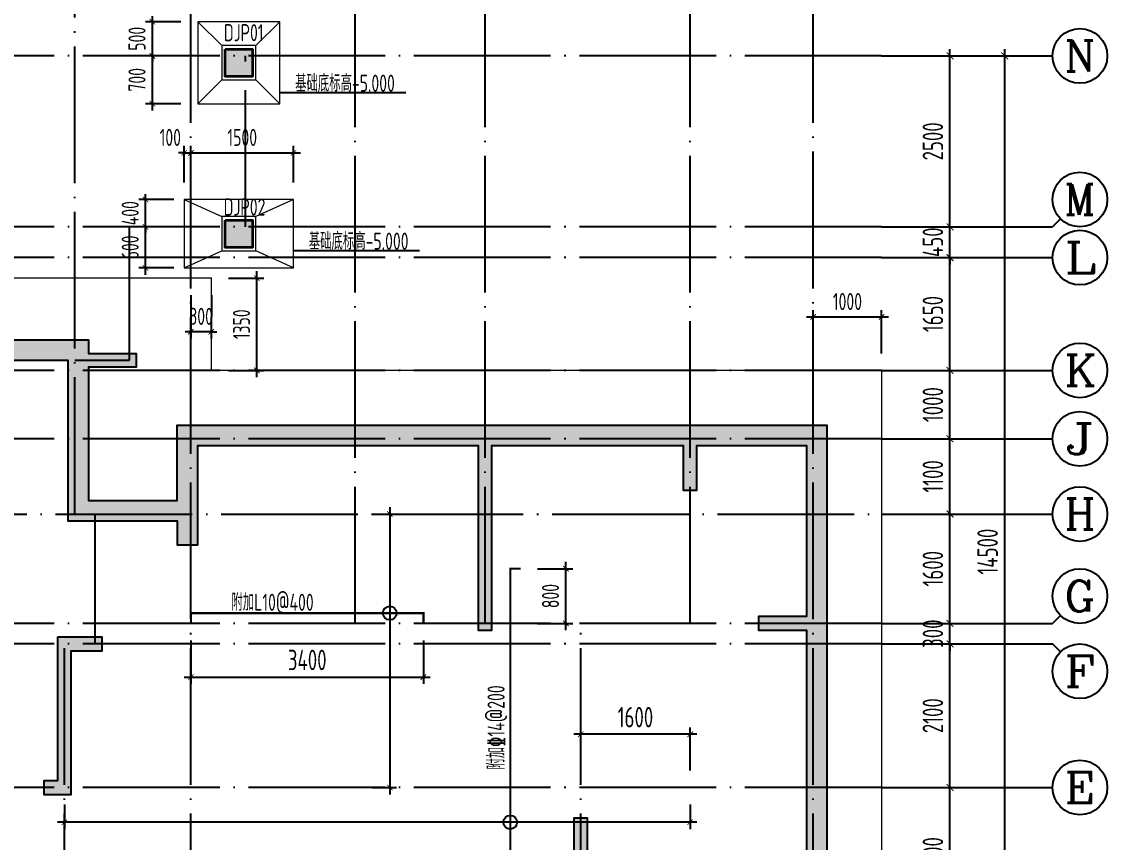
# Model space of a CAD drawing. Extents: x 826826 to 1642106, y -156213 to 399140.
# Drawn here: x 1107100 to 1122975, y 331427 to 343429 of the extents above; entities that cross this region are included whole.
import ezdxf
from ezdxf.enums import TextEntityAlignment as Align

# ---------------------------------------------------------------- set-up
doc = ezdxf.new("R2010")
doc.units = 0
doc.header["$LTSCALE"] = 1000
doc.linetypes.add('DOTE', pattern=[2.42, 2, -0.2, 0.02, -0.2])
doc.layers.get('0').update_dxf_attribs({"linetype": 'CONTINUOUS'})
doc.layers.get('DEFPOINTS').update_dxf_attribs({"linetype": 'CONTINUOUS'})
for name, color, linetype in [('A-AXIS', 1, 'CONTINUOUS'), ('A-DOTE', 10, 'DOTE'), ('AXIS_TEXT', 4, 'CONTINUOUS'), ('DIM_ELEV', 3, 'CONTINUOUS'), ('S-B板配筋', 6, 'CONTINUOUS'), ('S-B板配筋号', 7, 'CONTINUOUS'), ('S-J基础底板', 5, 'CONTINUOUS'), ('S-J基础底板标注', 3, 'CONTINUOUS'), ('S-Q墙填充', 252, 'CONTINUOUS'), ('S-Q墙实线', 6, 'CONTINUOUS'), ('S-Y一般标注', 3, 'CONTINUOUS'), ('S-Z柱填充', 252, 'CONTINUOUS'), ('S-Z柱实线', 6, 'CONTINUOUS'), ('独立基础', 2, 'CONTINUOUS')]:
    doc.layers.add(name, color=color, linetype=linetype)
doc.layers.add('独基集中标注', color=7, linetype='CONTINUOUS', lineweight=18)
doc.styles.add('_TCH_AXIS', font='COMPLEX', dxfattribs={"bigfont": 'GBCBIG'})
doc.styles.add('COMPLEX', font='COMPLEX')
doc.styles.add('TSSD_DIMENSION', font='Tssdeng.shx', dxfattribs={"width": 0.7, "bigfont": 'tssdchn.shx'})
doc.styles.add('TSSD_REIN', font='tssdeng.shx', dxfattribs={"width": 0.7, "height": 300, "bigfont": 'tssdchn.shx'})
doc.styles.add('样式 1', font='yjkeng.shx', dxfattribs={"width": 0.7, "height": 250, "bigfont": 'yjkchn.shx'})
doc.dimstyles.new('TSSD_100_100$0', dxfattribs={"dimtxt": 300, "dimasz": 80, "dimexe": 100, "dimexo": 250, "dimgap": 100, "dimtad": 1, "dimdec": 0, "dimzin": 0, "dimdsep": 46, "dimtxsty": 'TSSD_DIMENSION', "dimblk": 'ARCHTICK', "dimcen": 0, "dimdle": 100, "dimclrd": 3, "dimclre": 3, "dimclrt": 7, "dimadec": 0, "dimazin": 0, "dimtfac": 1, "dimtdec": 0, "dimtix": 1, "dimtmove": 2, "dimatfit": 3, "dimldrblk": 'ARCHTICK', "dimfxl": 0, "dimtolj": 1, "dimtzin": 0, "dimarcsym": 0})

# ---------------------------------------------------------------- blocks, each defined once
blk = doc.blocks.new('_ArchTick')
at = {"color": 0, "linetype": 'ByBlock', "const_width": 0.15}
blk.add_lwpolyline([(-0.5, -0.5), (0.5, 0.5)], dxfattribs=at)
blk = doc.blocks.new('*D86')
at = {"layer": 'DEFPOINTS', "color": 0}
for p in [(790521, 338082), (791521, 338082), (790521, 336082)]:
    blk.add_point(p, dxfattribs=at)
at = {"layer": 'S-Y一般标注', "color": 0, "lineweight": -2}
for p, q in [((791521, 335982), (791521, 338182)), ((790771, 338082), (791621, 338082)), ((790771, 336082), (791621, 336082))]:
    blk.add_line(p, q, dxfattribs=at)
at = {"layer": 'S-Y一般标注', "color": 0, "lineweight": -2, "xscale": 100, "yscale": 100, "zscale": 100}
for p, rotation in [((791521, 338082), 90), ((791521, 336082), 270)]:
    blk.add_blockref('_ArchTick', p, dxfattribs=dict(at, rotation=rotation))
at = {"layer": 'S-Y一般标注', "color": 7, "insert": (791271, 337082), "char_height": 300, "attachment_point": 5, "rotation": 90, "style": 'TSSD_DIMENSION'}
blk.add_mtext('\\A1;2000', dxfattribs=at)
blk = doc.blocks.new('*D87')
at = {"layer": 'DEFPOINTS', "color": 0}
for p in [(790521, 340182), (791521, 340182), (790521, 338082)]:
    blk.add_point(p, dxfattribs=at)
at = {"layer": 'S-Y一般标注', "color": 0, "lineweight": -2}
for p, q in [((791521, 337982), (791521, 340282)), ((790771, 340182), (791621, 340182)), ((790771, 338082), (791621, 338082))]:
    blk.add_line(p, q, dxfattribs=at)
at = {"layer": 'S-Y一般标注', "color": 0, "lineweight": -2, "xscale": 100, "yscale": 100, "zscale": 100}
for p, rotation in [((791521, 340182), 90), ((791521, 338082), 270)]:
    blk.add_blockref('_ArchTick', p, dxfattribs=dict(at, rotation=rotation))
at = {"layer": 'S-Y一般标注', "color": 7, "insert": (791271, 339132), "char_height": 300, "attachment_point": 5, "rotation": 90, "style": 'TSSD_DIMENSION'}
blk.add_mtext('\\A1;2100', dxfattribs=at)
blk = doc.blocks.new('*D88')
at = {"layer": 'DEFPOINTS', "color": 0}
for p in [(790521, 340482), (791521, 340482), (790521, 340182)]:
    blk.add_point(p, dxfattribs=at)
at = {"layer": 'S-Y一般标注', "color": 0, "lineweight": -2}
for p, q in [((791521, 340482), (791521, 340582)), ((790771, 340482), (791621, 340482)), ((791521, 340182), (791521, 340482)), ((790771, 340182), (791621, 340182)), ((791521, 340182), (791521, 340082))]:
    blk.add_line(p, q, dxfattribs=at)
at = {"layer": 'S-Y一般标注', "color": 0, "lineweight": -2, "xscale": 100, "yscale": 100, "zscale": 100}
for p, rotation in [((791521, 340482), 270), ((791521, 340182), 90)]:
    blk.add_blockref('_ArchTick', p, dxfattribs=dict(at, rotation=rotation))
at = {"layer": 'S-Y一般标注', "color": 7, "insert": (791271, 340332), "char_height": 300, "attachment_point": 5, "rotation": 90, "style": 'TSSD_DIMENSION'}
blk.add_mtext('\\A1;300', dxfattribs=at)
blk = doc.blocks.new('*D89')
at = {"layer": 'DEFPOINTS', "color": 0}
for p in [(790521, 342082), (791521, 342082), (790521, 340482)]:
    blk.add_point(p, dxfattribs=at)
at = {"layer": 'S-Y一般标注', "color": 0, "lineweight": -2}
for p, q in [((791521, 340382), (791521, 342182)), ((790771, 342082), (791621, 342082)), ((790771, 340482), (791621, 340482))]:
    blk.add_line(p, q, dxfattribs=at)
at = {"layer": 'S-Y一般标注', "color": 0, "lineweight": -2, "xscale": 100, "yscale": 100, "zscale": 100}
for p, rotation in [((791521, 342082), 90), ((791521, 340482), 270)]:
    blk.add_blockref('_ArchTick', p, dxfattribs=dict(at, rotation=rotation))
at = {"layer": 'S-Y一般标注', "color": 7, "insert": (791271, 341282), "char_height": 300, "attachment_point": 5, "rotation": 90, "style": 'TSSD_DIMENSION'}
blk.add_mtext('\\A1;1600', dxfattribs=at)
blk = doc.blocks.new('*D90')
at = {"layer": 'DEFPOINTS', "color": 0}
for p in [(790521, 343182), (791521, 343182), (790521, 342082)]:
    blk.add_point(p, dxfattribs=at)
at = {"layer": 'S-Y一般标注', "color": 0, "lineweight": -2}
for p, q in [((791521, 341982), (791521, 343282)), ((790771, 343182), (791621, 343182)), ((790771, 342082), (791621, 342082))]:
    blk.add_line(p, q, dxfattribs=at)
at = {"layer": 'S-Y一般标注', "color": 0, "lineweight": -2, "xscale": 100, "yscale": 100, "zscale": 100}
for p, rotation in [((791521, 343182), 90), ((791521, 342082), 270)]:
    blk.add_blockref('_ArchTick', p, dxfattribs=dict(at, rotation=rotation))
at = {"layer": 'S-Y一般标注', "color": 7, "insert": (791271, 342632), "char_height": 300, "attachment_point": 5, "rotation": 90, "style": 'TSSD_DIMENSION'}
blk.add_mtext('\\A1;1100', dxfattribs=at)
blk = doc.blocks.new('*D91')
at = {"layer": 'DEFPOINTS', "color": 0}
for p in [(790521, 344182), (791521, 344182), (790521, 343182)]:
    blk.add_point(p, dxfattribs=at)
at = {"layer": 'S-Y一般标注', "color": 0, "lineweight": -2}
for p, q in [((790771, 344182), (791621, 344182)), ((791521, 343082), (791521, 344282)), ((790771, 343182), (791621, 343182))]:
    blk.add_line(p, q, dxfattribs=at)
at = {"layer": 'S-Y一般标注', "color": 0, "lineweight": -2, "xscale": 100, "yscale": 100, "zscale": 100}
for p, rotation in [((791521, 344182), 90), ((791521, 343182), 270)]:
    blk.add_blockref('_ArchTick', p, dxfattribs=dict(at, rotation=rotation))
at = {"layer": 'S-Y一般标注', "color": 7, "insert": (791271, 343682), "char_height": 300, "attachment_point": 5, "rotation": 90, "style": 'TSSD_DIMENSION'}
blk.add_mtext('\\A1;1000', dxfattribs=at)
blk = doc.blocks.new('*D92')
at = {"layer": 'DEFPOINTS', "color": 0}
for p in [(790521, 345832), (791521, 345832), (790521, 344182)]:
    blk.add_point(p, dxfattribs=at)
at = {"layer": 'S-Y一般标注', "color": 0, "lineweight": -2}
for p, q in [((791521, 344082), (791521, 345932)), ((790771, 345832), (791621, 345832)), ((790771, 344182), (791621, 344182))]:
    blk.add_line(p, q, dxfattribs=at)
at = {"layer": 'S-Y一般标注', "color": 0, "lineweight": -2, "xscale": 100, "yscale": 100, "zscale": 100}
for p, rotation in [((791521, 345832), 90), ((791521, 344182), 270)]:
    blk.add_blockref('_ArchTick', p, dxfattribs=dict(at, rotation=rotation))
at = {"layer": 'S-Y一般标注', "color": 7, "insert": (791271, 345007), "char_height": 300, "attachment_point": 5, "rotation": 90, "style": 'TSSD_DIMENSION'}
blk.add_mtext('\\A1;1650', dxfattribs=at)
blk = doc.blocks.new('*D93')
at = {"layer": 'DEFPOINTS', "color": 0}
for p in [(790521, 346282), (791521, 346282), (790521, 345832)]:
    blk.add_point(p, dxfattribs=at)
at = {"layer": 'S-Y一般标注', "color": 0, "lineweight": -2}
for p, q in [((790771, 346282), (791621, 346282)), ((791521, 346282), (791521, 346382)), ((791521, 345832), (791521, 346282)), ((790771, 345832), (791621, 345832)), ((791521, 345832), (791521, 345732))]:
    blk.add_line(p, q, dxfattribs=at)
at = {"layer": 'S-Y一般标注', "color": 0, "lineweight": -2, "xscale": 100, "yscale": 100, "zscale": 100}
for p, rotation in [((791521, 346282), 270), ((791521, 345832), 90)]:
    blk.add_blockref('_ArchTick', p, dxfattribs=dict(at, rotation=rotation))
at = {"layer": 'S-Y一般标注', "color": 7, "insert": (791271, 346057), "char_height": 300, "attachment_point": 5, "rotation": 90, "style": 'TSSD_DIMENSION'}
blk.add_mtext('\\A1;450', dxfattribs=at)
blk = doc.blocks.new('*D94')
at = {"layer": 'DEFPOINTS', "color": 0}
for p in [(790521, 348782), (791521, 348782), (790521, 346282)]:
    blk.add_point(p, dxfattribs=at)
at = {"layer": 'S-Y一般标注', "color": 0, "lineweight": -2}
for p, q in [((790771, 348782), (791621, 348782)), ((791521, 346182), (791521, 348882)), ((790771, 346282), (791621, 346282))]:
    blk.add_line(p, q, dxfattribs=at)
at = {"layer": 'S-Y一般标注', "color": 0, "lineweight": -2, "xscale": 100, "yscale": 100, "zscale": 100}
for p, rotation in [((791521, 348782), 90), ((791521, 346282), 270)]:
    blk.add_blockref('_ArchTick', p, dxfattribs=dict(at, rotation=rotation))
at = {"layer": 'S-Y一般标注', "color": 7, "insert": (791271, 347532), "char_height": 300, "attachment_point": 5, "rotation": 90, "style": 'TSSD_DIMENSION'}
blk.add_mtext('\\A1;2500', dxfattribs=at)
blk = doc.blocks.new('*D95')
at = {"layer": 'DEFPOINTS', "color": 0}
for p in [(790521, 348782), (792321, 348782), (790521, 334282)]:
    blk.add_point(p, dxfattribs=at)
at = {"layer": 'S-Y一般标注', "color": 0, "lineweight": -2}
for p, q in [((790771, 348782), (792421, 348782)), ((792321, 334182), (792321, 348882)), ((790771, 334282), (792421, 334282))]:
    blk.add_line(p, q, dxfattribs=at)
at = {"layer": 'S-Y一般标注', "color": 0, "lineweight": -2, "xscale": 100, "yscale": 100, "zscale": 100}
for p, rotation in [((792321, 348782), 90), ((792321, 334282), 270)]:
    blk.add_blockref('_ArchTick', p, dxfattribs=dict(at, rotation=rotation))
at = {"layer": 'S-Y一般标注', "color": 7, "insert": (792071, 341532), "char_height": 300, "attachment_point": 5, "rotation": 90, "style": 'TSSD_DIMENSION'}
blk.add_mtext('\\A1;14500', dxfattribs=at)
blk = doc.blocks.new('_AXISO')
blk.add_circle((0, 0), 0.5)
at = {"layer": 'AXIS_TEXT', "style": 'COMPLEX', "width": 1.041667}
blk.add_attdef('A', text='', height=0.56, dxfattribs=at).set_placement((-0.25, -0.28), (0.25, -0.28), align=Align.FIT)
blk = doc.blocks.new('*D983')
at = {"layer": 'DEFPOINTS', "color": 0}
for p in [(1109011, 342929), (1109675, 342929), (1109675, 342229)]:
    blk.add_point(p, dxfattribs=at)
at = {"layer": 'S-J基础底板标注', "color": 3, "lineweight": -2}
for p, q in [((1109425, 342929), (1108911, 342929)), ((1109011, 342129), (1109011, 343029)), ((1109425, 342229), (1108911, 342229))]:
    blk.add_line(p, q, dxfattribs=at)
at = {"layer": 'S-J基础底板标注', "color": 3, "lineweight": -2, "xscale": 80, "yscale": 80, "zscale": 80}
for p, rotation in [((1109011, 342929), 90), ((1109011, 342229), 270)]:
    blk.add_blockref('_ArchTick', p, dxfattribs=dict(at, rotation=rotation))
at = {"layer": 'S-J基础底板标注', "color": 7, "insert": (1108786, 342579), "char_height": 250, "attachment_point": 5, "rotation": 90, "style": 'TSSD_DIMENSION'}
blk.add_mtext('\\A1;700', dxfattribs=at)
blk = doc.blocks.new('*D989')
at = {"layer": 'DEFPOINTS', "color": 0}
for p in [(1109011, 343429), (1109675, 343429), (1109675, 342929)]:
    blk.add_point(p, dxfattribs=at)
at = {"layer": 'S-J基础底板标注', "color": 3, "lineweight": -2}
for p, q in [((1109425, 343429), (1108911, 343429)), ((1109011, 343429), (1109011, 343509)), ((1109011, 342929), (1109011, 343429)), ((1109425, 342929), (1108911, 342929)), ((1109011, 342929), (1109011, 342849))]:
    blk.add_line(p, q, dxfattribs=at)
at = {"layer": 'S-J基础底板标注', "color": 3, "lineweight": -2, "xscale": 80, "yscale": 80, "zscale": 80}
for p, rotation in [((1109011, 343429), 270), ((1109011, 342929), 90)]:
    blk.add_blockref('_ArchTick', p, dxfattribs=dict(at, rotation=rotation))
at = {"layer": 'S-J基础底板标注', "color": 7, "insert": (1108786, 343179), "char_height": 250, "attachment_point": 5, "rotation": 90, "style": 'TSSD_DIMENSION'}
blk.add_mtext('\\A1;500', dxfattribs=at)
blk = doc.blocks.new('*D992')
at = {"layer": 'DEFPOINTS', "color": 0}
for p in [(1110875, 344212), (1109675, 343429), (1110875, 343429)]:
    blk.add_point(p, dxfattribs=at)
at = {"layer": 'S-J基础底板标注', "color": 3, "lineweight": -2}
for p, q in [((1109575, 344212), (1110975, 344212)), ((1109675, 343679), (1109675, 344312)), ((1110875, 343679), (1110875, 344312))]:
    blk.add_line(p, q, dxfattribs=at)
at = {"layer": 'S-J基础底板标注', "color": 3, "lineweight": -2, "xscale": 80, "yscale": 80, "zscale": 80}
for p, rotation in [((1109675, 344212), 179.9998922941478), ((1110875, 344212), 359.9998922941478)]:
    blk.add_blockref('_ArchTick', p, dxfattribs=dict(at, rotation=rotation))
at = {"layer": 'S-J基础底板标注', "color": 7, "insert": (1110275, 344437), "char_height": 250, "attachment_point": 5, "rotation": 359.9999, "style": 'TSSD_DIMENSION'}
blk.add_mtext('\\A1;1200', dxfattribs=at)
blk = doc.blocks.new('*D1022')
at = {"layer": 'DEFPOINTS', "color": 0}
for p in [(1108911, 340828), (1109575, 340828), (1109575, 340428)]:
    blk.add_point(p, dxfattribs=at)
at = {"layer": 'S-J基础底板标注', "color": 3, "lineweight": -2}
for p, q in [((1108911, 340828), (1108911, 340908)), ((1109325, 340828), (1108811, 340828)), ((1108911, 340428), (1108911, 340828)), ((1109325, 340428), (1108811, 340428)), ((1108911, 340428), (1108911, 340348))]:
    blk.add_line(p, q, dxfattribs=at)
at = {"layer": 'S-J基础底板标注', "color": 3, "lineweight": -2, "xscale": 80, "yscale": 80, "zscale": 80}
for p, rotation in [((1108911, 340828), 270), ((1108911, 340428), 90)]:
    blk.add_blockref('_ArchTick', p, dxfattribs=dict(at, rotation=rotation))
at = {"layer": 'S-J基础底板标注', "color": 7, "insert": (1108686, 340628), "char_height": 250, "attachment_point": 5, "rotation": 90, "style": 'TSSD_DIMENSION'}
blk.add_mtext('\\A1;400', dxfattribs=at)
blk = doc.blocks.new('*D1023')
at = {"layer": 'DEFPOINTS', "color": 0}
for p in [(1109575, 341511), (1109475, 340828), (1109575, 340828)]:
    blk.add_point(p, dxfattribs=at)
at = {"layer": 'S-J基础底板标注', "color": 3, "lineweight": -2}
for p, q in [((1109475, 341511), (1109395, 341511)), ((1109475, 341078), (1109475, 341611)), ((1109475, 341511), (1109575, 341511)), ((1109575, 341078), (1109575, 341611)), ((1109575, 341511), (1109655, 341511))]:
    blk.add_line(p, q, dxfattribs=at)
at = {"layer": 'S-J基础底板标注', "color": 3, "lineweight": -2, "xscale": 80, "yscale": 80, "zscale": 80}
blk.add_blockref('_ArchTick', (1109475, 341511), dxfattribs=at)
at = {"layer": 'S-J基础底板标注', "color": 3, "lineweight": -2, "xscale": 80, "yscale": 80, "zscale": 80, "rotation": 180}
blk.add_blockref('_ArchTick', (1109575, 341511), dxfattribs=at)
at = {"layer": 'S-J基础底板标注', "color": 7, "insert": (1109273, 341736), "char_height": 250, "attachment_point": 5, "style": 'TSSD_DIMENSION'}
blk.add_mtext('\\A1;100', dxfattribs=at)
blk = doc.blocks.new('*D1024')
at = {"layer": 'DEFPOINTS', "color": 0}
for p in [(1108911, 340428), (1109575, 340428), (1109575, 339828)]:
    blk.add_point(p, dxfattribs=at)
at = {"layer": 'S-J基础底板标注', "color": 3, "lineweight": -2}
for p, q in [((1108911, 339728), (1108911, 340528)), ((1109325, 340428), (1108811, 340428)), ((1109325, 339828), (1108811, 339828))]:
    blk.add_line(p, q, dxfattribs=at)
at = {"layer": 'S-J基础底板标注', "color": 3, "lineweight": -2, "xscale": 80, "yscale": 80, "zscale": 80}
for p, rotation in [((1108911, 340428), 90), ((1108911, 339828), 270)]:
    blk.add_blockref('_ArchTick', p, dxfattribs=dict(at, rotation=rotation))
at = {"layer": 'S-J基础底板标注', "color": 7, "insert": (1108686, 340128), "char_height": 250, "attachment_point": 5, "rotation": 90, "style": 'TSSD_DIMENSION'}
blk.add_mtext('\\A1;600', dxfattribs=at)
blk = doc.blocks.new('*D1030')
at = {"layer": 'DEFPOINTS', "color": 0}
for p in [(1109575, 339678), (1109875, 339677), (1109572, 338894)]:
    blk.add_point(p, dxfattribs=at)
at = {"layer": 'S-J基础底板标注', "color": 3, "lineweight": -2}
for p, q in [((1109574, 339428), (1109571, 338794)), ((1109874, 339427), (1109871, 338793)), ((1109572, 338894), (1109492, 338895)), ((1109872, 338893), (1109572, 338894)), ((1109872, 338893), (1109952, 338893))]:
    blk.add_line(p, q, dxfattribs=at)
at = {"layer": 'S-J基础底板标注', "color": 3, "lineweight": -2, "xscale": 80, "yscale": 80, "zscale": 80}
for p, rotation in [((1109572, 338894), 359.7453935902107), ((1109872, 338893), 179.7453935902106)]:
    blk.add_blockref('_ArchTick', p, dxfattribs=dict(at, rotation=rotation))
at = {"layer": 'S-J基础底板标注', "color": 7, "insert": (1109723, 339119), "char_height": 250, "attachment_point": 5, "rotation": 359.7454, "style": 'TSSD_DIMENSION'}
blk.add_mtext('\\A1;300', dxfattribs=at)
blk = doc.blocks.new('*D1031')
at = {"layer": 'DEFPOINTS', "color": 0}
for p in [(1109875, 339678), (1110539, 339678), (1109875, 338328)]:
    blk.add_point(p, dxfattribs=at)
at = {"layer": 'S-J基础底板标注', "color": 3, "lineweight": -2}
for p, q in [((1110539, 338228), (1110539, 339778)), ((1110125, 339678), (1110639, 339678)), ((1110125, 338328), (1110639, 338328))]:
    blk.add_line(p, q, dxfattribs=at)
at = {"layer": 'S-J基础底板标注', "color": 3, "lineweight": -2, "xscale": 80, "yscale": 80, "zscale": 80}
for p, rotation in [((1110539, 339678), 90), ((1110539, 338328), 270)]:
    blk.add_blockref('_ArchTick', p, dxfattribs=dict(at, rotation=rotation))
at = {"layer": 'S-J基础底板标注', "color": 7, "insert": (1110314, 339003), "char_height": 250, "attachment_point": 5, "rotation": 90, "style": 'TSSD_DIMENSION'}
blk.add_mtext('\\A1;1350', dxfattribs=at)
blk = doc.blocks.new('*D1034')
at = {"layer": 'DEFPOINTS', "color": 0}
for p in [(1119675, 339111), (1118675, 338328), (1119675, 338328)]:
    blk.add_point(p, dxfattribs=at)
at = {"layer": 'S-J基础底板标注', "color": 3, "lineweight": -2}
for p, q in [((1118575, 339111), (1119775, 339111)), ((1118675, 338578), (1118675, 339211)), ((1119675, 338578), (1119675, 339211))]:
    blk.add_line(p, q, dxfattribs=at)
at = {"layer": 'S-J基础底板标注', "color": 3, "lineweight": -2, "xscale": 80, "yscale": 80, "zscale": 80, "rotation": 180}
blk.add_blockref('_ArchTick', (1118675, 339111), dxfattribs=at)
at = {"layer": 'S-J基础底板标注', "color": 3, "lineweight": -2, "xscale": 80, "yscale": 80, "zscale": 80}
blk.add_blockref('_ArchTick', (1119675, 339111), dxfattribs=at)
at = {"layer": 'S-J基础底板标注', "color": 7, "insert": (1119175, 339336), "char_height": 250, "attachment_point": 5, "style": 'TSSD_DIMENSION'}
blk.add_mtext('\\A1;1000', dxfattribs=at)
blk = doc.blocks.new('*D1041')
at = {"layer": 'DEFPOINTS', "color": 0, "ltscale": 0.5}
for p in [(1111975, 336228), (1111975, 332228), (1112483, 332228)]:
    blk.add_point(p, dxfattribs=at)
at = {"layer": 'S-J基础底板标注', "color": 3, "lineweight": -2, "ltscale": 0.5}
for p, q in [((1112483, 336328), (1112483, 332128)), ((1112225, 336228), (1112583, 336228)), ((1112225, 332228), (1112583, 332228))]:
    blk.add_line(p, q, dxfattribs=at)
at = {"layer": 'S-J基础底板标注', "color": 3, "lineweight": -2, "ltscale": 0.5, "xscale": 80, "yscale": 80, "zscale": 80}
for p, rotation in [((1112483, 336228), 90.00044698221267), ((1112483, 332228), 270.0004469822127)]:
    blk.add_blockref('_ArchTick', p, dxfattribs=dict(at, rotation=rotation))
blk = doc.blocks.new('*D1039')
at = {"layer": 'DEFPOINTS', "color": 0}
for p in [(1109575, 334628), (1112975, 334628), (1112975, 333844)]:
    blk.add_point(p, dxfattribs=at)
at = {"layer": 'S-J基础底板标注', "color": 3, "lineweight": -2}
for p, q in [((1109575, 334378), (1109575, 333744)), ((1112975, 334378), (1112975, 333744)), ((1109475, 333844), (1113075, 333844))]:
    blk.add_line(p, q, dxfattribs=at)
at = {"layer": 'S-J基础底板标注', "color": 3, "lineweight": -2, "xscale": 80, "yscale": 80, "zscale": 80, "rotation": 180}
blk.add_blockref('_ArchTick', (1109575, 333844), dxfattribs=at)
at = {"layer": 'S-J基础底板标注', "color": 3, "lineweight": -2, "xscale": 80, "yscale": 80, "zscale": 80}
blk.add_blockref('_ArchTick', (1112975, 333844), dxfattribs=at)
at = {"layer": 'S-J基础底板标注', "color": 7, "insert": (1111275, 334094), "char_height": 300, "attachment_point": 5, "style": 'TSSD_DIMENSION'}
blk.add_mtext('\\A1;3400', dxfattribs=at)
blk = doc.blocks.new('*D1047')
at = {"layer": 'DEFPOINTS', "color": 0, "ltscale": 0.5}
for p in [(1107725, 332228), (1116875, 332228), (1107725, 331720)]:
    blk.add_point(p, dxfattribs=at)
at = {"layer": 'S-J基础底板标注', "color": 3, "lineweight": -2, "ltscale": 0.5}
for p, q in [((1107725, 331978), (1107725, 331620)), ((1116875, 331978), (1116875, 331620)), ((1116975, 331720), (1107625, 331720))]:
    blk.add_line(p, q, dxfattribs=at)
at = {"layer": 'S-J基础底板标注', "color": 3, "lineweight": -2, "ltscale": 0.5, "xscale": 80, "yscale": 80, "zscale": 80}
for p, rotation in [((1107725, 331720), 179.9999999998491), ((1116875, 331720), 359.9999999998491)]:
    blk.add_blockref('_ArchTick', p, dxfattribs=dict(at, rotation=rotation))
blk = doc.blocks.new('20210820.17331684')
at = {"layer": '独立基础', "lineweight": 18}
for p, q in [((74774, 64347), (75324, 64097)), ((76374, 64347), (75824, 64097)), ((74774, 63347), (75324, 63597)), ((76374, 63347), (75824, 63597))]:
    blk.add_line(p, q, dxfattribs=at)
for points in [[(76374, 64347), (74774, 64347), (74774, 63347), (76374, 63347)], [(75824, 64097), (75324, 64097), (75324, 63597), (75824, 63597)]]:
    blk.add_lwpolyline(points, close=True, dxfattribs=at)
blk = doc.blocks.new('*D2442')
at = {"layer": 'DEFPOINTS', "color": 0}
for p in [(1114394, 335429), (1115058, 335429), (1114394, 334628)]:
    blk.add_point(p, dxfattribs=at)
at = {"layer": 'S-J基础底板标注', "color": 3, "lineweight": -2}
for p, q in [((1115058, 334528), (1115058, 335529)), ((1114644, 335429), (1115158, 335429)), ((1114644, 334628), (1115158, 334628))]:
    blk.add_line(p, q, dxfattribs=at)
at = {"layer": 'S-J基础底板标注', "color": 3, "lineweight": -2, "xscale": 80, "yscale": 80, "zscale": 80}
for p, rotation in [((1115058, 335429), 90), ((1115058, 334628), 270)]:
    blk.add_blockref('_ArchTick', p, dxfattribs=dict(at, rotation=rotation))
at = {"layer": 'S-J基础底板标注', "color": 7, "insert": (1114833, 335028), "char_height": 250, "attachment_point": 5, "rotation": 90, "style": 'TSSD_DIMENSION'}
blk.add_mtext('\\A1;800', dxfattribs=at)
blk = doc.blocks.new('*D2443')
at = {"layer": 'DEFPOINTS', "color": 0}
for p in [(1115275, 333007), (1115275, 332228), (1116875, 332228)]:
    blk.add_point(p, dxfattribs=at)
at = {"layer": 'S-J基础底板标注', "color": 3, "lineweight": -2}
for p, q in [((1115275, 332478), (1115275, 333107)), ((1116875, 332478), (1116875, 333107)), ((1116975, 333007), (1115175, 333007))]:
    blk.add_line(p, q, dxfattribs=at)
at = {"layer": 'S-J基础底板标注', "color": 3, "lineweight": -2, "xscale": 80, "yscale": 80, "zscale": 80}
for p, rotation in [((1115275, 333007), 179.9999999999959), ((1116875, 333007), 359.9999999999958)]:
    blk.add_blockref('_ArchTick', p, dxfattribs=dict(at, rotation=rotation))
at = {"layer": 'S-J基础底板标注', "color": 7, "insert": (1116075, 333257), "char_height": 300, "attachment_point": 5, "style": 'TSSD_DIMENSION'}
blk.add_mtext('\\A1;1600', dxfattribs=at)
blk = doc.blocks.new('*D2469')
at = {"layer": 'DEFPOINTS', "color": 0}
for p in [(1111075, 341511), (1109575, 340828), (1111075, 340828)]:
    blk.add_point(p, dxfattribs=at)
at = {"layer": 'S-J基础底板标注', "color": 3, "lineweight": -2}
for p, q in [((1109475, 341511), (1111175, 341511)), ((1109575, 341078), (1109575, 341611)), ((1111075, 341078), (1111075, 341611))]:
    blk.add_line(p, q, dxfattribs=at)
at = {"layer": 'S-J基础底板标注', "color": 3, "lineweight": -2, "xscale": 80, "yscale": 80, "zscale": 80, "rotation": 180}
blk.add_blockref('_ArchTick', (1109575, 341511), dxfattribs=at)
at = {"layer": 'S-J基础底板标注', "color": 3, "lineweight": -2, "xscale": 80, "yscale": 80, "zscale": 80}
blk.add_blockref('_ArchTick', (1111075, 341511), dxfattribs=at)
at = {"layer": 'S-J基础底板标注', "color": 7, "insert": (1110325, 341736), "char_height": 250, "attachment_point": 5, "style": 'TSSD_DIMENSION'}
blk.add_mtext('\\A1;1500', dxfattribs=at)
blk = doc.blocks.new('20210801.08473688')
at = {"layer": 'A-AXIS'}
for p, q in [((54100, 18800), (56600, 18800)), ((56717.2, 16417.2), (56600, 16300)), ((54100, 16300), (56600, 16300)), ((54100, 15850), (56600, 15850)), ((54100, 14200), (56600, 14200)), ((54100, 13200), (56600, 13200)), ((54100, 12100), (56600, 12100)), ((54100, 10500), (56600, 10500)), ((56717.2, 10617.2), (56600, 10500)), ((54100, 10200), (56600, 10200)), ((56717.2, 10082.8), (56600, 10200)), ((54100, 8100), (56600, 8100))]:
    blk.add_line(p, q, dxfattribs=at)
at = {"layer": 'A-DOTE'}
for p, q in [((42300, 12100), (42300, 19800)), ((44000, 3300), (44000, 19800)), ((46400, 10500), (46400, 19800)), ((48300, 10500), (48300, 19800)), ((51300, 10500), (51300, 19800)), ((53100, 3300), (53100, 19800)), ((54100, 18800), (3300, 18800)), ((44800, 16300), (44800, 18800)), ((54100, 16300), (3300, 16300)), ((43100, 14350), (43100, 16300)), ((54100, 15850), (3300, 15850)), ((42300, 14350), (43100, 14350)), ((54100, 14200), (3300, 14200)), ((54100, 13200), (3300, 13200)), ((3300, 12100), (54100, 12100)), ((42600, 10200), (42600, 12100)), ((54100, 10500), (3300, 10500)), ((49700, 3300), (49700, 10500)), ((54100, 10200), (3300, 10200)), ((42150, 3300), (42150, 10200)), ((54100, 8100), (3300, 8100))]:
    blk.add_line(p, q, dxfattribs=at)
at = {"layer": 'A-AXIS'}
ref = blk.add_blockref('_AXISO', (57000, 18800), dxfattribs=dict(at, xscale=800, yscale=800, zscale=800))
ref.add_attrib('A', 'N', dxfattribs={"layer": 'AXIS_TEXT', "height": 452.5, "style": '_TCH_AXIS', "width": 1.105263}).set_placement((56773.7, 18573.7), (57226.3, 18573.7), align=Align.FIT)
ref = blk.add_blockref('_AXISO', (57000, 16700), dxfattribs=dict(at, xscale=800, yscale=800, zscale=800))
ref.add_attrib('A', 'M', dxfattribs={"layer": 'AXIS_TEXT', "height": 452.5, "style": '_TCH_AXIS'}).set_placement((56773.7, 16473.7), (57226.3, 16473.7), align=Align.FIT)
ref = blk.add_blockref('_AXISO', (57000, 15850), dxfattribs=dict(at, xscale=800, yscale=800, zscale=800))
ref.add_attrib('A', 'L', dxfattribs={"layer": 'AXIS_TEXT', "height": 452.5, "style": '_TCH_AXIS', "width": 1.4}).set_placement((56773.7, 15623.7), (57226.3, 15623.7), align=Align.FIT)
ref = blk.add_blockref('_AXISO', (57000, 14200), dxfattribs=dict(at, xscale=800, yscale=800, zscale=800))
ref.add_attrib('A', 'K', dxfattribs={"layer": 'AXIS_TEXT', "height": 452.5, "style": '_TCH_AXIS', "width": 1.105263}).set_placement((56773.7, 13973.7), (57226.3, 13973.7), align=Align.FIT)
ref = blk.add_blockref('_AXISO', (57000, 13200), dxfattribs=dict(at, xscale=800, yscale=800, zscale=800))
ref.add_attrib('A', 'J', dxfattribs={"layer": 'AXIS_TEXT', "height": 452.5, "style": '_TCH_AXIS', "width": 1.909091}).set_placement((56773.7, 12973.7), (57226.3, 12973.7), align=Align.FIT)
ref = blk.add_blockref('_AXISO', (57000, 12100), dxfattribs=dict(at, xscale=800, yscale=800, zscale=800))
ref.add_attrib('A', 'H', dxfattribs={"layer": 'AXIS_TEXT', "height": 452.5, "style": '_TCH_AXIS', "width": 1.05}).set_placement((56773.7, 11873.7), (57226.3, 11873.7), align=Align.FIT)
ref = blk.add_blockref('_AXISO', (57000, 10900), dxfattribs=dict(at, xscale=800, yscale=800, zscale=800))
ref.add_attrib('A', 'G', dxfattribs={"layer": 'AXIS_TEXT', "height": 452.5, "style": '_TCH_AXIS', "width": 1.166667}).set_placement((56773.7, 10673.7), (57226.3, 10673.7), align=Align.FIT)
ref = blk.add_blockref('_AXISO', (57000, 9800), dxfattribs=dict(at, xscale=800, yscale=800, zscale=800))
ref.add_attrib('A', 'F', dxfattribs={"layer": 'AXIS_TEXT', "height": 452.5, "style": '_TCH_AXIS', "width": 1.3125}).set_placement((56773.7, 9573.7), (57226.3, 9573.7), align=Align.FIT)
ref = blk.add_blockref('_AXISO', (57000, 8100), dxfattribs=dict(at, xscale=800, yscale=800, zscale=800))
ref.add_attrib('A', 'E', dxfattribs={"layer": 'AXIS_TEXT', "height": 452.5, "style": '_TCH_AXIS', "width": 1.3125}).set_placement((56773.7, 7873.7), (57226.3, 7873.7), align=Align.FIT)
at = {"layer": 'S-Y一般标注'}
for p1, p2, distance, picture, middle in [((54100, 16300), (54100, 18800), -1000, '*D94', (54850, 17550)), ((54100, 4300), (54100, 18800), -1800, '*D95', (55650, 11550)), ((54100, 15850), (54100, 16300), -1000, '*D93', (54850, 16075)), ((54100, 14200), (54100, 15850), -1000, '*D92', (54850, 15025)), ((54100, 13200), (54100, 14200), -1000, '*D91', (54850, 13700)), ((54100, 12100), (54100, 13200), -1000, '*D90', (54850, 12650)), ((54100, 10500), (54100, 12100), -1000, '*D89', (54850, 11300)), ((54100, 10200), (54100, 10500), -1000, '*D88', (54850, 10350)), ((54100, 8100), (54100, 10200), -1000, '*D87', (54850, 9150)), ((54100, 6100), (54100, 8100), -1000, '*D86', (54850, 7100))]:
    dim = blk.add_aligned_dim(p1=p1, p2=p2, distance=distance, dimstyle='TSSD_100_100$0', override={"dimasz": 100, "dimclrd": 0, "dimclre": 0}, dxfattribs=at)
    dim.commit()
    dim.dimension.update_dxf_attribs({"geometry": picture, "text_midpoint": middle, "insert": (-736421.3, -329982)})

msp = doc.modelspace()

# ---------------------------------------------------------------- hatches: boundary and pattern name
at = {"layer": 'S-Q墙填充'}
h = msp.add_hatch(dxfattribs=at)
h.set_pattern_fill('ARMORED', color=252, scale=50, style=0)
h.set_pattern_definition([(50, (-113647.46, -428945.12), (358.63009, -31.37607), [37.5, -412.5]), (355, (-113647.46, -428945.12), (-69.37567, 376.09607), [30, -330]), (100.4514, (-113617.57, -428947.74), (289.25469, 344.71977), [31.870095, -350.57106]), (46.1842, (-113647.46, -428845.12), (533.62052, -82.75951), [56.25, -618.75]), (96.6356, (-113603, -428852), (467.33135, 487.05894), [47.80514, -525.8565]), (351.1842, (-113647.46, -428845.1), (467.33097, 487.0593), [45, -495]), (21, (-113597.46, -428870.12), (298.453526, -201.309445), [37.5, -412.5]), (326, (-113597.46, -428870.12), (121.65767, 362.57502), [30, -330]), (71.4514, (-113572.6, -428886.9), (420.111314, 161.26525), [31.870095, -350.57106]), (37.5, (-113647.46, -428945.12), (6.079928, 166.446927), [0, -326, 0, -335, 0, -331.25]), (7.5, (-113647.46, -428945.12), (131.534769, 197.205856), [0, -191, 0, -318.5, 0, -126.25]), (327.5, (-113758.96, -428945.12), (266.911218, -11.277436), [0, -125, 0, -390, 0, -517.5]), (317.5, (-113808.96, -428945.12), (291.593085, 50.05249), [0, -162.5, 0, -259, 0, -367.5]), (45, (-113647.46, -428945.12), (-176.776695, 176.776695), [])])
h.paths.add_polyline_path([(1118875.02, 337528.34), (1109375.01, 337528.34), (1109375.01, 336428.34), (1108075.13, 336428.34), (1108075.13, 338378.34), (1108773.66, 338378.34), (1108773.66, 338578.34), (1108075.13, 338578.34), (1108075.13, 338778.34), (1104873.66, 338778.34), (1104873.66, 338578.34), (1104173.66, 338578.34), (1104173.66, 338378.34), (1104873.66, 338378.34), (1104873.66, 336428.34), (1103575.01, 336428.34), (1103575.01, 337528.34), (1084975.02, 337528.34), (1084975.02, 336428.34), (1083675.01, 336428.34), (1083675.01, 338378.34), (1084375.01, 338378.34), (1084375.01, 338578.34), (1083675.01, 338578.34), (1083675.01, 338778.34), (1080473.55, 338778.34), (1080473.55, 338578.34), (1079775.01, 338578.34), (1079775.01, 338378.34), (1080473.55, 338378.34), (1080473.55, 336428.34), (1079175.01, 336428.34), (1079175.01, 337528.34), (1069675.01, 337528.34), (1069675.01, 330028.34), (1073375.01, 330028.35), (1078775.01, 330028.35), (1078775.01, 328828.34), (1085375.01, 328828.34), (1085375.01, 330028.34), (1097775.01, 330028.34), (1103175.01, 330028.34), (1103175.01, 328828.34), (1109775.01, 328828.34), (1109775.01, 330028.34), (1118875.02, 330028.34)])
h.paths.add_polyline_path([(1069975.01, 334528.34), (1070675.01, 334528.34), (1070675.01, 334728.34), (1069975.01, 334728.34), (1069975.01, 337228.34), (1071575.01, 337228.34), (1071575.01, 336578.34), (1071775.01, 336578.34), (1071775.01, 337228.34), (1074575.01, 337228.34), (1074575.01, 334528.35), (1074775.01, 334528.35), (1074775.01, 337228.34), (1078875.01, 337228.34), (1078875.01, 335778.35), (1079175.01, 335778.35), (1079175.01, 336128.34), (1080773.55, 336128.34), (1080773.55, 338478.34), (1083375.01, 338478.34), (1083375.01, 336128.34), (1084975.02, 336128.34), (1084975.02, 335778.35), (1085275.02, 335778.35), (1085275.02, 337228.34), (1089375.01, 337228.34), (1089375.01, 334528.34), (1089575.01, 334528.35), (1089575.01, 337228.34), (1092374.96, 337228.34), (1092373.61, 334528.35), (1092573.61, 334528.35), (1092574.96, 337228.34), (1095975.01, 337228.34), (1095975.01, 334528.35), (1096175.01, 334528.35), (1096175.01, 337228.34), (1098975.01, 337228.34), (1098975.01, 334528.35), (1099175.01, 334528.34), (1099175.01, 337228.34), (1103275.01, 337228.34), (1103275.01, 335878.35), (1103575.01, 335878.35), (1103575.01, 336128.34), (1105173.66, 336128.34), (1105173.66, 338478.34), (1107775.13, 338478.34), (1107775.13, 336128.34), (1109375.01, 336128.34), (1109375.01, 335778.35), (1109675.01, 335778.35), (1109675.01, 337228.34), (1113775.01, 337228.34), (1113775.01, 334528.34), (1113975.01, 334528.34), (1113975.01, 337228.34), (1116775.01, 337228.33), (1116775.01, 336578.41), (1116975.01, 336578.41), (1116975.01, 337228.33), (1118575.02, 337228.33), (1118575.01, 334728.34), (1117875.01, 334728.34), (1117875.01, 334528.34), (1118575.01, 334528.34), (1118575.01, 330328.34), (1115375.01, 330328.34), (1115375.01, 331778.34), (1115175.01, 331778.35), (1115175.01, 330328.34), (1109775.01, 330328.34), (1109775.01, 330578.34), (1109475.01, 330578.34), (1109475.01, 329128.34), (1103475.01, 329128.34), (1103475.01, 330578.34), (1103175.01, 330578.34), (1103175.01, 330328.34), (1097775.01, 330328.34), (1097775.01, 331778.34), (1097575.01, 331778.34), (1097575.01, 330328.34), (1090975.01, 330328.34), (1090975.01, 331778.34), (1090775.01, 331778.34), (1090775.01, 330328.34), (1085375.01, 330328.34), (1085375.01, 330578.34), (1085075.01, 330578.34), (1085075.01, 329128.34), (1079075.01, 329128.34), (1079075.01, 330578.34), (1078775.01, 330578.34), (1078775.01, 330328.34), (1073375.01, 330328.34), (1073375.01, 331778.34), (1073175.01, 331778.34), (1073175.01, 330328.34), (1069975.01, 330328.34)], flags=16)
h.paths.add_polyline_path([(1080274.94, 334228.32), (1080274.94, 334428.34), (1080925.01, 334428.34), (1080925.01, 334428.32), (1080925.01, 332328.34), (1081125.01, 332328.34), (1081125.01, 332128.32), (1080725.01, 332128.32), (1080725.01, 334228.32)], flags=0)
h.paths.add_polyline_path([(1083025, 332328.34), (1083225, 332328.34), (1083225, 334428.34), (1083875.02, 334428.34), (1083875.02, 334228.32), (1083425.01, 334228.32), (1083425.01, 332128.32), (1083025, 332128.32)], flags=0)
h.paths.add_polyline_path([(1104674.96, 334228.32), (1104674.96, 334428.34), (1105325.02, 334428.34), (1105325.02, 332328.34), (1105525.02, 332328.34), (1105525.02, 332328.32), (1105525.02, 332128.32), (1105125.02, 332128.32), (1105125.02, 332128.34), (1105125.02, 334228.32)], flags=0)
h.paths.add_polyline_path([(1107425.02, 332328.34), (1107625.02, 332328.34), (1107625.02, 334428.34), (1108275.01, 334428.34), (1108275.01, 334228.32), (1107825.02, 334228.32), (1107825.02, 332128.32), (1107425.02, 332128.32)], flags=0)
h = msp.add_hatch(color=252, dxfattribs=at)
h.dxf.hatch_style = 1
h.paths.add_polyline_path([(1107625.02, 334428.34), (1107625.02, 332328.34), (1107425.02, 332328.34), (1107425.02, 332128.34), (1107825.02, 332128.34), (1107825.02, 334228.34), (1108275.01, 334228.34), (1108275.01, 334428.34)])
at = {"layer": 'S-Z柱填充'}
for points in [[(1110075.01, 343028.71), (1110475.01, 343028.71), (1110475.01, 342628.71), (1110075.01, 342628.71)], [(1110075.01, 340528.34), (1110475.01, 340528.34), (1110475.01, 340128.34), (1110075.01, 340128.34)]]:
    msp.add_hatch(color=256, dxfattribs=at).paths.add_polyline_path(points)

# ---------------------------------------------------------------- linework, layer by layer
at = {"layer": 'DIM_ELEV'}
for p, q in [((1112717.74, 342390.03), (1110875.01, 342390.03)), ((1112917.75, 340079.67), (1111075.01, 340079.67))]:
    msp.add_line(p, q, dxfattribs=at)
at = {"layer": 'S-B板配筋', "const_width": 30}
for points in [[(1114394.34, 335428.64), (1114244.34, 335428.64), (1114244.34, 330228.34), (1114394.34, 330228.34)], [(1109575.01, 334628.34), (1109575.01, 334778.34), (1112975.34, 334778.35), (1112975.34, 334628.35)]]:
    msp.add_lwpolyline(points, dxfattribs=at)
at = {"layer": 'S-J基础底板', "const_width": 20}
msp.add_lwpolyline([(1077675.01, 327728.34), (1086475.01, 327728.34), (1086475.01, 329228.35), (1102075.01, 329228.33), (1102075.01, 327728.34), (1110875.01, 327728.34), (1110875.01, 328928.34), (1119675.01, 328928.34), (1119675.01, 338328.34), (1109875.01, 338328.34), (1109875.01, 339678.34), (1103075.01, 339678.34), (1103075.01, 338328.34), (1085475.01, 338328.34), (1085475.01, 339678.34), (1078675.01, 339678.34), (1078675.01, 338328.34), (1069075.01, 338328.34), (1069075.01, 328928.34), (1077675.01, 328928.34)], close=True, dxfattribs=at)
at = {"layer": 'S-J基础底板标注', "color": 2, "ltscale": 0.5}
for centre in [(1112482.97, 334778.34), (1114244.41, 331720.12)]:
    msp.add_circle(centre, 100, dxfattribs=at)
at = {"layer": 'S-Q墙实线'}
for points in [[(1104873.66, 338778.34), (1108075.13, 338778.34), (1108075.13, 338578.34), (1108773.66, 338578.34), (1108773.66, 338378.34), (1108075.13, 338378.34), (1108075.13, 336428.34), (1109375.01, 336428.34), (1109375.01, 337528.34), (1118875.02, 337528.34), (1118875.02, 330028.34), (1109775.01, 330028.34), (1109775.01, 328828.34), (1103175.01, 328828.34)], [(1105173.66, 338478.34), (1107775.13, 338478.34), (1107775.13, 336128.34), (1109375.01, 336128.34), (1109375.01, 335778.35), (1109675.01, 335778.35), (1109675.01, 337228.34), (1113775.01, 337228.34), (1113775.01, 334528.34), (1113975.01, 334528.34), (1113975.01, 337228.34), (1116775.01, 337228.33), (1116775.01, 336578.41), (1116975.01, 336578.41), (1116975.01, 337228.33), (1118575.02, 337228.33), (1118575.01, 334728.34), (1117875.01, 334728.34), (1117875.01, 334528.34), (1118575.01, 334528.34), (1118575.01, 330328.34)], [(1107625.02, 334428.34), (1107625.02, 332328.34), (1107425.02, 332328.34), (1107425.02, 332128.34), (1107825.02, 332128.34), (1107825.02, 334228.34), (1108275.01, 334228.34), (1108275.01, 334428.34), (1107625.02, 334428.34)], [(1115375.01, 330328.34), (1115375.01, 331778.34), (1115175.01, 331778.35), (1115175.01, 330328.34)]]:
    msp.add_lwpolyline(points, dxfattribs=at)
at = {"layer": 'S-Z柱实线', "lineweight": 35}
for points in [[(1110075.01, 343028.71), (1110475.01, 343028.71), (1110475.01, 342628.71), (1110075.01, 342628.71)], [(1110075.01, 340528.34), (1110475.01, 340528.34), (1110475.01, 340128.34), (1110075.01, 340128.34)]]:
    msp.add_lwpolyline(points, close=True, dxfattribs=at)
at = {"layer": '独立基础', "lineweight": 18}
for p, q in [((1109675.01, 343428.71), (1110025.01, 343078.71)), ((1110875.01, 343428.71), (1110525.01, 343078.71)), ((1109675.01, 342228.71), (1110025.01, 342578.71)), ((1110875.01, 342228.71), (1110525.01, 342578.71))]:
    msp.add_line(p, q, dxfattribs=at)
for points in [[(1110875.01, 343428.71), (1109675.01, 343428.71), (1109675.01, 342228.71), (1110875.01, 342228.71)], [(1110525.01, 343078.71), (1110025.01, 343078.71), (1110025.01, 342578.71), (1110525.01, 342578.71)]]:
    msp.add_lwpolyline(points, close=True, dxfattribs=at)

# ---------------------------------------------------------------- block references
at = {"layer": 'S-B板配筋号'}
msp.add_blockref('20210820.17331684', (1034700.66, 276481.67), dxfattribs=at)
at = {"layer": 'S-Y一般标注'}
msp.add_blockref('20210801.08473688', (1065575.01, 324128.34), dxfattribs=at)

# ---------------------------------------------------------------- texts
at = {"layer": 'S-B板配筋号', "color": 1, "style": 'TSSD_REIN', "width": 0.7}
msp.add_text('附加L10@400', height=250, dxfattribs=at).set_placement((1110166.53, 334812.82))
msp.add_text('附加%%13214@200', height=250, rotation=90, dxfattribs=at).set_placement((1114162.43, 332490.57))
at = {"layer": '独基集中标注', "style": '样式 1', "width": 0.7}
for s, p in [('DJ%%142P%%14301', (1110056.01, 343393.24)), ('DJ%%142P%%14302', (1110053.06, 340843.27))]:
    msp.add_text(s, height=250, dxfattribs=at).set_placement(p, align=Align.TOP_LEFT)
for p in [(1111098.1, 342404.37), (1111298.1, 340094.01)]:
    msp.add_text('基础底标高-5.000', height=250, dxfattribs=at).set_placement(p)

# ---------------------------------------------------------------- dimensions: what is measured, and where the dimension line sits
at = {"layer": 'S-J基础底板标注'}
for p1, p2, distance, override, picture, middle in [((1109675.02, 343428.71), (1110875.02, 343428.71), 782.91, {"dimtxt": 250}, '*D992', (1110275.02, 344436.62)), ((1109675.01, 342928.71), (1109675.01, 343428.71), 663.65, {"dimtxt": 250}, '*D989', (1108786.36, 343178.71)), ((1109675.01, 342228.71), (1109675.01, 342928.71), 663.65, {"dimtxt": 250}, '*D983', (1108786.36, 342578.71)), ((1109575.01, 340828.34), (1111075.01, 340828.34), 682.91, {"dimtxt": 250}, '*D2469', (1110325.01, 341736.25)), ((1109575.02, 340428.34), (1109575.02, 340828.34), 663.65, {"dimtxt": 250}, '*D1022', (1108686.37, 340628.34)), ((1109575.02, 339828.34), (1109575.02, 340428.34), 663.65, {"dimtxt": 250}, '*D1024', (1108686.37, 340128.34)), ((1109875.01, 338328.34), (1109875.01, 339678.34), -663.65, {"dimtxt": 250}, '*D1031', (1110313.66, 339003.34)), ((1109875, 339677.01), (1109575.01, 339678.34), 783.97, {"dimtxt": 250}, '*D1030', (1109722.52, 339118.71)), ((1118675.01, 338328.34), (1119675.01, 338328.34), 782.83, {"dimtxt": 250}, '*D1034', (1119175.01, 339336.17)), ((1114394.14, 334628.34), (1114394.13, 335428.64), -663.65, {"dimtxt": 250}, '*D2442', (1114832.79, 335028.49)), ((1109575.01, 334628.34), (1112975.34, 334628.35), -784.48, {"dimlfac": -1}, '*D1039', (1111275.18, 334093.86)), ((1116875.47, 332228.34), (1115275.01, 332228.34), -778.4, {"dimlfac": -1}, '*D2443', (1116075.24, 333256.74))]:
    dim = msp.add_aligned_dim(p1=p1, p2=p2, distance=distance, dimstyle='TSSD_100_100$0', override=override, dxfattribs=at)
    dim.commit()
    dim.dimension.update_dxf_attribs({"geometry": picture, "text_midpoint": middle})
dim = msp.add_linear_dim(base=(1109575.01, 341511.25), p1=(1109475.01, 340828.34), p2=(1109575.01, 340828.34), angle=0.000015, dimstyle='TSSD_100_100$0', override={"dimtxt": 250}, dxfattribs=at)
dim.commit()
dim.dimension.update_dxf_attribs({"geometry": '*D1023', "text_midpoint": (1109273.41, 341736.25), "dimtype": 161})
at = {"layer": 'S-J基础底板标注', "color": 2, "ltscale": 0.5}
dim = msp.add_aligned_dim(p1=(1111975.01, 336228.34), p2=(1111975.04, 332228.34), distance=507.95, text=' ', dimstyle='TSSD_100_100$0', override={"dimlfac": -1}, dxfattribs=at)
dim.commit()
dim.dimension.update_dxf_attribs({"geometry": '*D1041', "text_midpoint": (1112482.97, 334228.35)})
dim = msp.add_aligned_dim(p1=(1116875.47, 332228.34), p2=(1107725.01, 332228.34), distance=508.22, text=' ', dimstyle='TSSD_100_100$0', dxfattribs=at)
dim.commit()
dim.dimension.update_dxf_attribs({"geometry": '*D1047', "text_midpoint": (1112300.24, 331720.12)})

doc.saveas('drawing.dxf')
